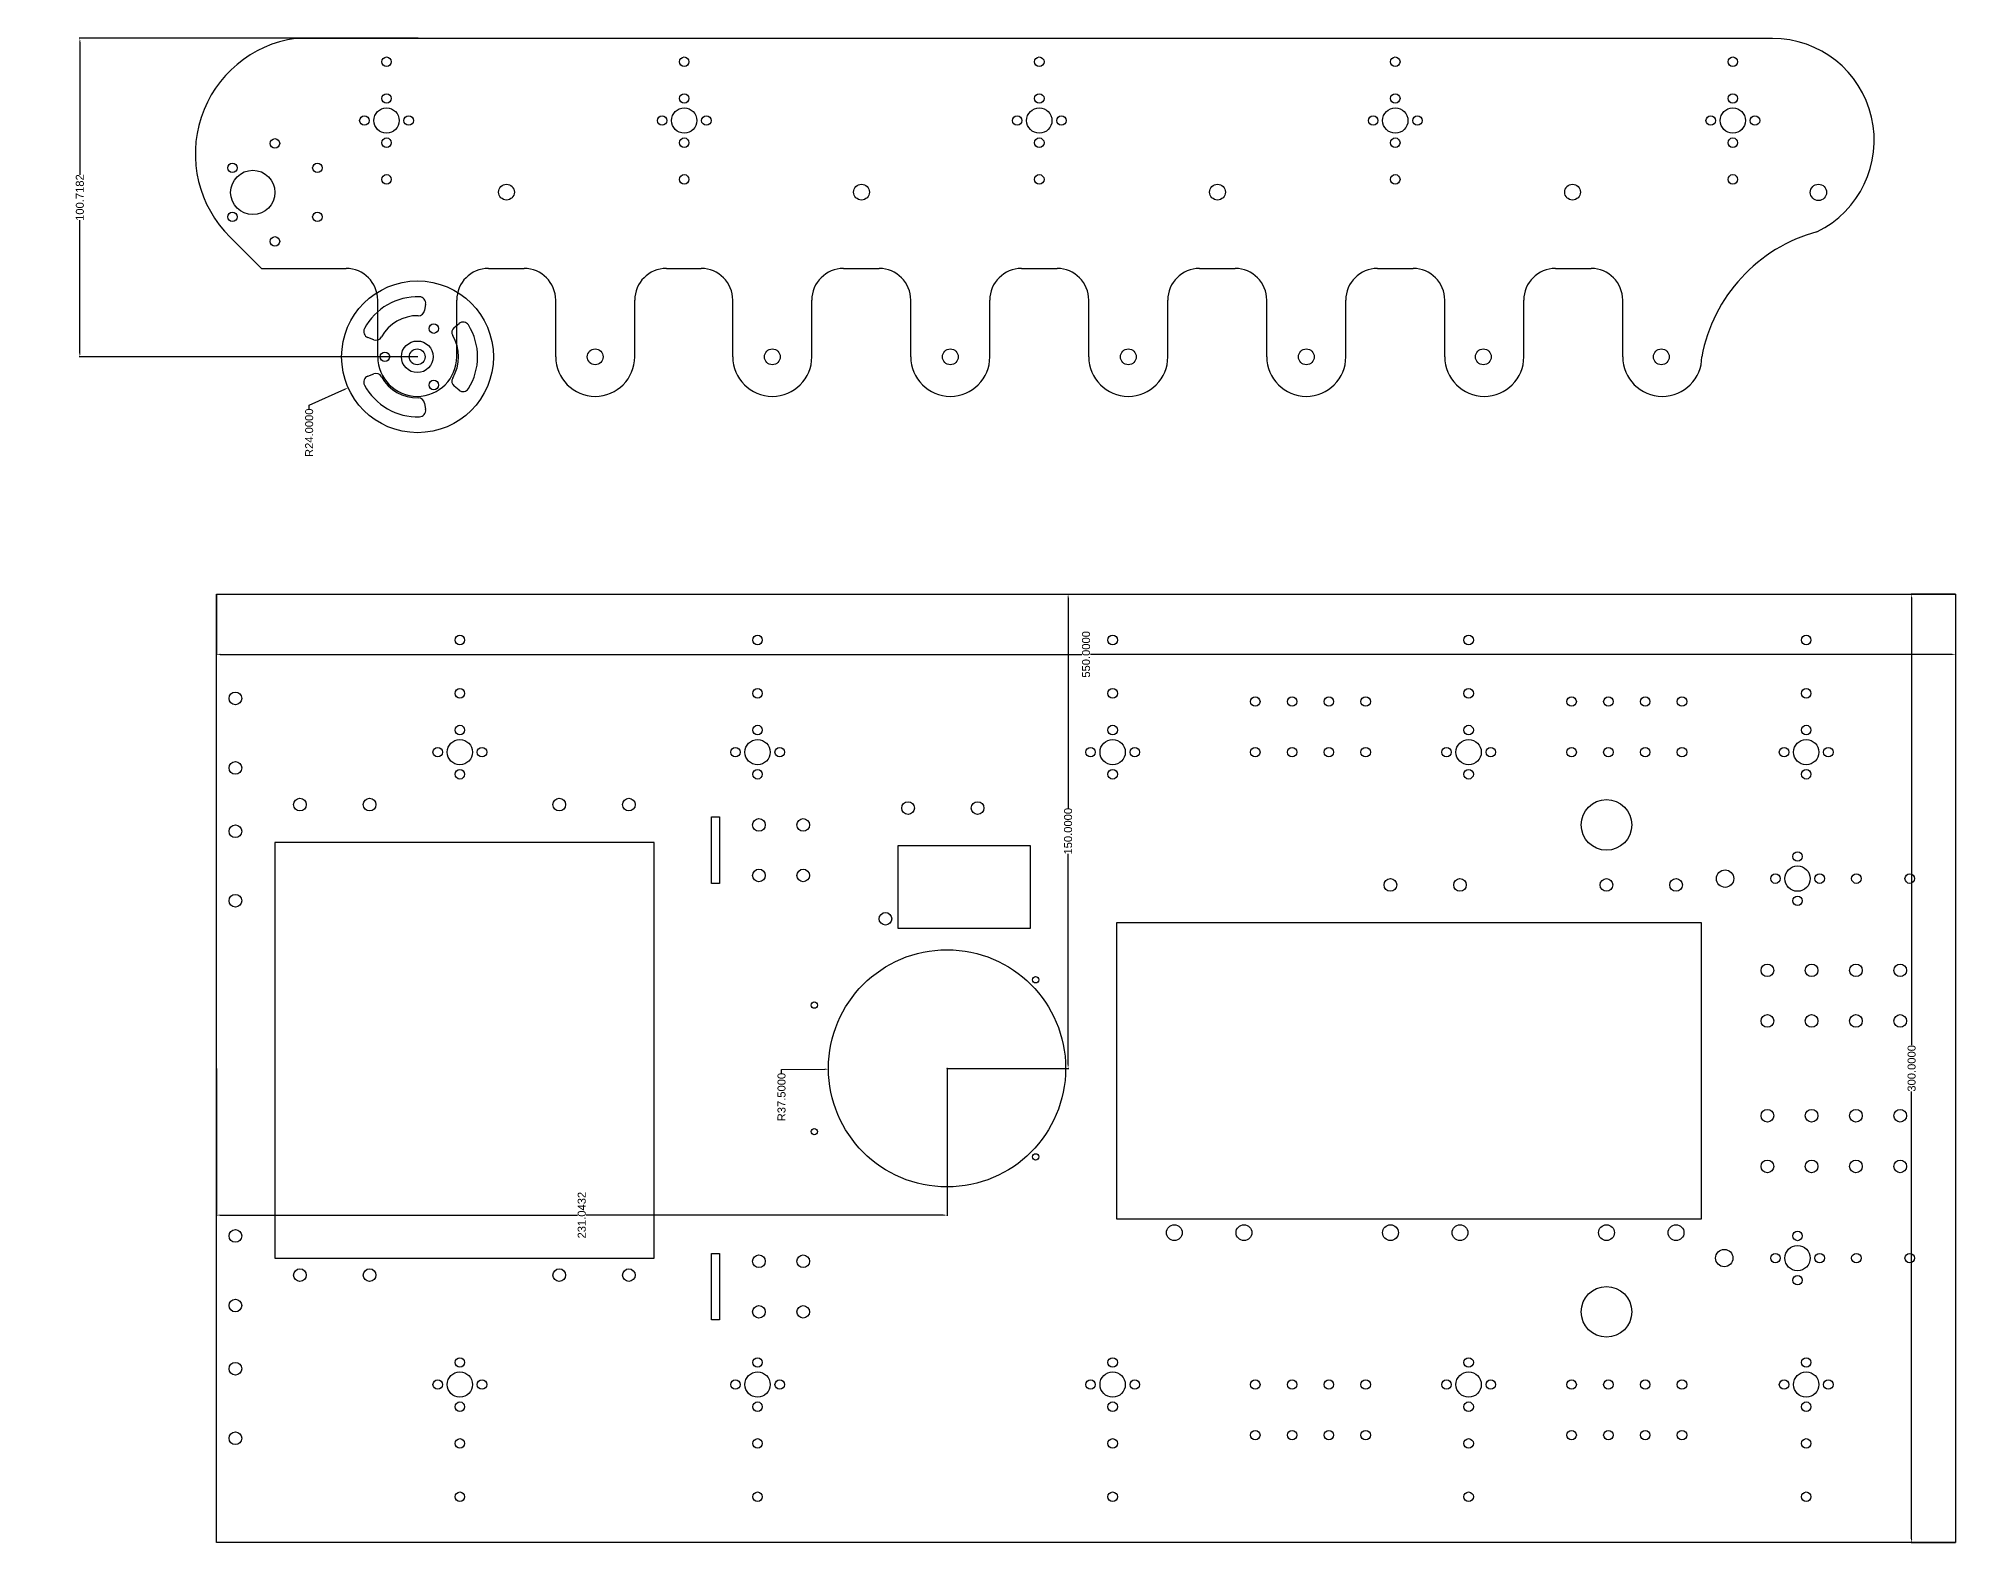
# Model space of a CAD drawing. Header units: millimetres. Extents: x -3146 to 345, y 429 to 1544.
# Drawn here: x -1791 to -1185, y 835 to 1311 of the extents above; entities that cross this region are included whole.
import ezdxf

# ---------------------------------------------------------------- set-up
doc = ezdxf.new("R2010")
doc.units = ezdxf.units.MM
doc.header["$MEASUREMENT"] = 0
doc.styles.get("Standard").update_dxf_attribs({"font": 'arial.ttf'})
doc.dimstyles.get("Standard").update_dxf_attribs({"dimtxt": 2.53, "dimasz": 1.18, "dimexe": 0.18, "dimexo": 0.0625, "dimgap": 0.09, "dimtad": 0, "dimtih": 1, "dimtoh": 1, "dimdec": 4, "dimzin": 0, "dimdsep": 46, "dimtxsty": 'Standard', "dimcen": 0.09, "dimclrd": 2, "dimclre": 2, "dimclrt": 2, "dimadec": 0, "dimazin": 0, "dimtfac": 1, "dimtdec": 4, "dimtofl": 0, "dimtmove": 0, "dimatfit": 3, "dimfxl": 1, "dimtolj": 1, "dimtzin": 0, "dimarcsym": 0})

# ---------------------------------------------------------------- blocks, each defined once
blk = doc.blocks.new('*D51')
at = {"color": 2, "lineweight": -2, "transparency": 16777216}
for p, q in [((-1734.56, 1134.9), (-1734.56, 1115.71)), ((-1184.56, 1134.9), (-1184.56, 1115.71)), ((-1733.38, 1115.89), (-1460.94, 1115.89)), ((-1185.74, 1115.89), (-1458.18, 1115.89)), ((-1734.56, 984.9), (-1734.56, 938.36)), ((-1503.52, 984.9), (-1503.52, 938.36)), ((-1733.38, 938.54), (-1620.42, 938.54)), ((-1504.7, 938.54), (-1617.66, 938.54))]:
    blk.add_line(p, q, dxfattribs=at)
at = {"color": 2, "transparency": 16777216}
for points in [[(-1733.38, 1115.7), (-1733.38, 1116.09), (-1734.56, 1115.89)], [(-1185.74, 1115.7), (-1185.74, 1116.09), (-1184.56, 1115.89)], [(-1733.38, 938.34), (-1733.38, 938.74), (-1734.56, 938.54)], [(-1504.7, 938.34), (-1504.7, 938.74), (-1503.52, 938.54)]]:
    blk.add_solid(points, dxfattribs=at)
at = {"layer": 'Defpoints', "color": 0, "transparency": 16777216}
for p in [(-1734.56, 1134.96), (-1184.56, 1134.96), (-1184.56, 1115.89), (-1734.56, 984.96), (-1503.52, 984.96), (-1734.56, 938.54)]:
    blk.add_point(p, dxfattribs=at)
at = {"color": 2, "transparency": 16777216, "char_height": 2.53, "attachment_point": 5, "rotation": 90}
for s, insert in [('\\A1;550.0000', (-1459.56, 1115.89)), ('\\A1;231.0432', (-1619.04, 938.54))]:
    blk.add_mtext(s, dxfattribs=dict(at, insert=insert))
blk = doc.blocks.new('*D52')
at = {"color": 2, "lineweight": -2, "transparency": 16777216}
for p, q in [((-1503.46, 1134.96), (-1465.06, 1134.96)), ((-1184.63, 1134.96), (-1198.66, 1134.96)), ((-1465.24, 1133.78), (-1465.24, 1067.15)), ((-1198.48, 1133.78), (-1198.48, 992.27)), ((-1465.24, 986.14), (-1465.24, 1052.78)), ((-1503.46, 984.96), (-1465.06, 984.96)), ((-1198.48, 836.14), (-1198.48, 977.66)), ((-1184.63, 834.96), (-1198.66, 834.96))]:
    blk.add_line(p, q, dxfattribs=at)
at = {"color": 2, "transparency": 16777216}
for points in [[(-1465.44, 1133.78), (-1465.04, 1133.78), (-1465.24, 1134.96)], [(-1198.68, 1133.78), (-1198.29, 1133.78), (-1198.48, 1134.96)], [(-1465.44, 986.14), (-1465.04, 986.14), (-1465.24, 984.96)], [(-1198.68, 836.14), (-1198.29, 836.14), (-1198.48, 834.96)]]:
    blk.add_solid(points, dxfattribs=at)
at = {"layer": 'Defpoints', "color": 0, "transparency": 16777216}
for p in [(-1503.52, 1134.96), (-1465.24, 1134.96), (-1184.56, 1134.96), (-1503.52, 984.96), (-1198.48, 834.96), (-1184.56, 834.96)]:
    blk.add_point(p, dxfattribs=at)
at = {"color": 2, "transparency": 16777216, "char_height": 2.53, "attachment_point": 5, "rotation": 90}
for s, insert in [('\\A1;150.0000', (-1465.24, 1059.96)), ('\\A1;300.0000', (-1198.48, 984.96))]:
    blk.add_mtext(s, dxfattribs=dict(at, insert=insert))
blk = doc.blocks.new('*D53')
at = {"color": 2, "lineweight": -2, "transparency": 16777216}
for p, q in [((-1670.8, 1310.72), (-1777.94, 1310.72)), ((-1777.76, 1309.54), (-1777.76, 1267.53)), ((-1777.76, 1211.18), (-1777.76, 1253.18)), ((-1671.14, 1210), (-1777.94, 1210)), ((-1555.86, 984.59), (-1542.2, 984.69)), ((-1555.86, 983.41), (-1555.86, 984.59)), ((-1503.43, 984.96), (-1503.61, 984.96)), ((-1503.52, 984.87), (-1503.52, 985.05))]:
    blk.add_line(p, q, dxfattribs=at)
at = {"color": 2, "transparency": 16777216}
for points in [[(-1777.96, 1309.54), (-1777.57, 1309.54), (-1777.76, 1310.72)], [(-1777.96, 1211.18), (-1777.57, 1211.18), (-1777.76, 1210)], [(-1542.2, 984.89), (-1542.2, 984.49), (-1541.02, 984.7)]]:
    blk.add_solid(points, dxfattribs=at)
at = {"layer": 'Defpoints', "color": 0, "transparency": 16777216}
for p in [(-1777.76, 1310.72), (-1670.74, 1310.72), (-1671.07, 1210), (-1541.02, 984.7), (-1503.52, 984.96)]:
    blk.add_point(p, dxfattribs=at)
at = {"color": 2, "transparency": 16777216, "char_height": 2.53, "attachment_point": 5, "rotation": 90}
for s, insert in [('\\A1;100.7182', (-1777.76, 1260.36)), ('\\A1;R37.5000', (-1555.86, 975.88))]:
    blk.add_mtext(s, dxfattribs=dict(at, insert=insert))
blk = doc.blocks.new('*D54')
at = {"color": 2, "lineweight": -2, "transparency": 16777216}
for p, q in [((-1670.89, 1210), (-1671.07, 1210)), ((-1670.98, 1209.91), (-1670.98, 1210.09)), ((-1705.24, 1194.7), (-1693.97, 1199.73)), ((-1705.24, 1193.52), (-1705.24, 1194.7))]:
    blk.add_line(p, q, dxfattribs=at)
at = {"color": 2, "transparency": 16777216}
blk.add_solid([(-1694.05, 1199.91), (-1693.89, 1199.55), (-1692.9, 1200.21)], dxfattribs=at)
at = {"layer": 'Defpoints', "color": 0, "transparency": 16777216}
for p in [(-1670.98, 1210), (-1692.9, 1200.21)]:
    blk.add_point(p, dxfattribs=at)
at = {"color": 2, "transparency": 16777216, "insert": (-1705.24, 1185.98), "char_height": 2.53, "attachment_point": 5, "rotation": 90}
blk.add_mtext('\\A1;R24.0000', dxfattribs=at)
blk = doc.blocks.new('*D55')
at = {"color": 2, "lineweight": -2, "transparency": 16777216}
for p, q in [((-2846.36, 1294.11), (-2846.36, 1274.92)), ((-2296.36, 1294.11), (-2296.36, 1274.92)), ((-2845.18, 1275.1), (-2572.74, 1275.1)), ((-2297.54, 1275.1), (-2569.98, 1275.1)), ((-1734.56, 984.9), (-1734.56, 938.36)), ((-1503.52, 984.9), (-1503.52, 938.36)), ((-1733.38, 938.54), (-1620.42, 938.54)), ((-1504.7, 938.54), (-1617.66, 938.54))]:
    blk.add_line(p, q, dxfattribs=at)
at = {"color": 2, "transparency": 16777216}
for points in [[(-2845.18, 1274.91), (-2845.18, 1275.3), (-2846.36, 1275.1)], [(-2297.54, 1274.91), (-2297.54, 1275.3), (-2296.36, 1275.1)], [(-1733.38, 938.34), (-1733.38, 938.74), (-1734.56, 938.54)], [(-1504.7, 938.34), (-1504.7, 938.74), (-1503.52, 938.54)]]:
    blk.add_solid(points, dxfattribs=at)
at = {"layer": 'Defpoints', "color": 0, "transparency": 16777216}
for p in [(-2846.36, 1294.17), (-2296.36, 1294.17), (-2296.36, 1275.1), (-1734.56, 984.96), (-1503.52, 984.96), (-1734.56, 938.54)]:
    blk.add_point(p, dxfattribs=at)
at = {"color": 2, "transparency": 16777216, "char_height": 2.53, "attachment_point": 5, "rotation": 90}
for s, insert in [('\\A1;550.0000', (-2571.36, 1275.1)), ('\\A1;231.0432', (-1619.04, 938.54))]:
    blk.add_mtext(s, dxfattribs=dict(at, insert=insert))
blk = doc.blocks.new('*D56')
at = {"color": 2, "lineweight": -2, "transparency": 16777216}
for p, q in [((-2296.42, 1294.17), (-2310.46, 1294.17)), ((-2310.28, 1292.99), (-2310.28, 1151.48)), ((-2310.28, 995.35), (-2310.28, 1136.87)), ((-1503.46, 1134.96), (-1465.06, 1134.96)), ((-1465.24, 1133.78), (-1465.24, 1067.15)), ((-1465.24, 986.14), (-1465.24, 1052.78)), ((-2296.42, 994.17), (-2310.46, 994.17)), ((-1503.46, 984.96), (-1465.06, 984.96))]:
    blk.add_line(p, q, dxfattribs=at)
at = {"color": 2, "transparency": 16777216}
for points in [[(-2310.47, 1292.99), (-2310.08, 1292.99), (-2310.28, 1294.17)], [(-1465.44, 1133.78), (-1465.04, 1133.78), (-1465.24, 1134.96)], [(-2310.47, 995.35), (-2310.08, 995.35), (-2310.28, 994.17)], [(-1465.44, 986.14), (-1465.04, 986.14), (-1465.24, 984.96)]]:
    blk.add_solid(points, dxfattribs=at)
at = {"layer": 'Defpoints', "color": 0, "transparency": 16777216}
for p in [(-2296.36, 1294.17), (-1503.52, 1134.96), (-1465.24, 1134.96), (-2310.28, 994.17), (-2296.36, 994.17), (-1503.52, 984.96)]:
    blk.add_point(p, dxfattribs=at)
at = {"color": 2, "transparency": 16777216, "char_height": 2.53, "attachment_point": 5, "rotation": 90}
for s, insert in [('\\A1;300.0000', (-2310.28, 1144.17)), ('\\A1;150.0000', (-1465.24, 1059.96))]:
    blk.add_mtext(s, dxfattribs=dict(at, insert=insert))
blk = doc.blocks.new('*D57')
at = {"color": 2, "lineweight": -2, "transparency": 16777216}
for p, q in [((-2846.36, 1144.11), (-2846.36, 1097.57)), ((-2615.31, 1144.11), (-2615.31, 1097.57)), ((-2845.18, 1097.75), (-2732.22, 1097.75)), ((-2616.49, 1097.75), (-2729.45, 1097.75)), ((-1555.86, 984.59), (-1542.2, 984.69)), ((-1555.86, 983.41), (-1555.86, 984.59)), ((-1503.43, 984.96), (-1503.61, 984.96)), ((-1503.52, 984.87), (-1503.52, 985.05))]:
    blk.add_line(p, q, dxfattribs=at)
at = {"color": 2, "transparency": 16777216}
for points in [[(-2845.18, 1097.55), (-2845.18, 1097.95), (-2846.36, 1097.75)], [(-2616.49, 1097.55), (-2616.49, 1097.95), (-2615.31, 1097.75)], [(-1542.2, 984.89), (-1542.2, 984.49), (-1541.02, 984.7)]]:
    blk.add_solid(points, dxfattribs=at)
at = {"layer": 'Defpoints', "color": 0, "transparency": 16777216}
for p in [(-2846.36, 1144.17), (-2615.31, 1144.17), (-2846.36, 1097.75), (-1541.02, 984.7), (-1503.52, 984.96)]:
    blk.add_point(p, dxfattribs=at)
at = {"color": 2, "transparency": 16777216, "char_height": 2.53, "attachment_point": 5, "rotation": 90}
for s, insert in [('\\A1;231.0432', (-2730.84, 1097.75)), ('\\A1;R37.5000', (-1555.86, 975.88))]:
    blk.add_mtext(s, dxfattribs=dict(at, insert=insert))

msp = doc.modelspace()

# ---------------------------------------------------------------- linework, layer by layer
for p, q in [((-1242.52452, 1310.71523), (-1709.52379, 1310.71523)), ((-1730.21603, 1247.8549), (-1720.30319, 1237.94206)), ((-1720.30319, 1237.94206), (-1693.5739, 1237.94206)), ((-1648.5739, 1237.94206), (-1637.28473, 1237.94206)), ((-1592.28473, 1237.94206), (-1581.28473, 1237.94206)), ((-1536.28473, 1237.94206), (-1524.99557, 1237.94206)), ((-1479.99557, 1237.94206), (-1468.70641, 1237.94206)), ((-1423.70641, 1237.94205), (-1412.41725, 1237.94205)), ((-1367.41725, 1237.94205), (-1356.12809, 1237.94205)), ((-1311.12809, 1237.94205), (-1299.83893, 1237.94205)), ((-1683.5739, 1209.99704), (-1683.5739, 1227.94206)), ((-1668.41638, 1226.6826), (-1668.72297, 1224.69017)), ((-1658.5739, 1209.99704), (-1658.5739, 1227.94206)), ((-1627.28473, 1209.99704), (-1627.28473, 1227.94206)), ((-1602.28473, 1209.99704), (-1602.28473, 1227.94206)), ((-1571.28473, 1209.99704), (-1571.28473, 1227.94206)), ((-1546.28473, 1209.99704), (-1546.28473, 1227.94206)), ((-1514.99557, 1209.99704), (-1514.99557, 1227.94206)), ((-1489.99557, 1209.99704), (-1489.99557, 1227.94206)), ((-1458.70641, 1209.99704), (-1458.70641, 1227.94206)), ((-1433.70641, 1209.99704), (-1433.70641, 1227.94205)), ((-1402.41725, 1209.99704), (-1402.41725, 1227.94205)), ((-1377.41725, 1209.99703), (-1377.41725, 1227.94205)), ((-1346.12809, 1209.99703), (-1346.12809, 1227.94205)), ((-1321.12809, 1209.99703), (-1321.12809, 1227.94205)), ((-1289.83893, 1209.99703), (-1289.83893, 1227.94205)), ((-1659.38973, 1219.30162), (-1657.81753, 1220.56335)), ((-1684.83899, 1215.38559), (-1686.71777, 1216.11629)), ((-1686.71777, 1203.87779), (-1684.83899, 1204.60849)), ((-1657.81753, 1199.43073), (-1659.38973, 1200.69245)), ((-1668.72297, 1195.3039), (-1668.41638, 1193.31148))]:
    msp.add_line(p, q)
for points in [[(-1734.56304, 1134.96333), (-1184.56304, 1134.96333), (-1184.56304, 834.96333), (-1734.56304, 834.96333)], [(-1578.01985, 1043.46333), (-1578.01985, 1064.46333), (-1575.51985, 1064.46333), (-1575.51985, 1043.46333)], [(-1716.15183, 1056.36424), (-1716.15183, 924.96333), (-1596.15183, 924.96333), (-1596.15183, 1056.36424)], [(-1519.09496, 1055.30156), (-1519.09496, 1029.30156), (-1477.09496, 1029.30156), (-1477.09496, 1055.30156)], [(-1449.98413, 1030.96066), (-1449.98413, 937.36411), (-1264.98413, 937.36411), (-1264.98413, 1030.96066)], [(-1578.01985, 905.46333), (-1578.01985, 926.46333), (-1575.51985, 926.46333), (-1575.51985, 905.46333)]]:
    msp.add_lwpolyline(points, close=True)
for centre, radius in [((-1680.78501, 1303.31523), 1.5), ((-1586.63973, 1303.31523), 1.5), ((-1474.35057, 1303.31523), 1.5), ((-1361.77224, 1303.31523), 1.5), ((-1255.02454, 1303.31523), 1.5), ((-1680.78501, 1291.71523), 1.5), ((-1586.63973, 1291.71523), 1.5), ((-1474.35057, 1291.71523), 1.5), ((-1361.77224, 1291.71523), 1.5), ((-1255.02454, 1291.71523), 1.5), ((-1687.78501, 1284.71523), 1.5), ((-1680.78501, 1284.71523), 4), ((-1673.78501, 1284.71523), 1.5), ((-1593.63973, 1284.71523), 1.5), ((-1586.63973, 1284.71523), 4), ((-1579.63973, 1284.71523), 1.5), ((-1481.35057, 1284.71523), 1.5), ((-1474.35057, 1284.71523), 4), ((-1467.35057, 1284.71523), 1.5), ((-1368.77224, 1284.71523), 1.5), ((-1361.77224, 1284.71523), 4), ((-1354.77224, 1284.71523), 1.5), ((-1262.02454, 1284.71523), 1.5), ((-1255.02454, 1284.71523), 4), ((-1248.02454, 1284.71523), 1.5), ((-1716.0739, 1277.49704), 1.5), ((-1680.78501, 1277.71523), 1.5), ((-1586.63973, 1277.71523), 1.5), ((-1474.35057, 1277.71523), 1.5), ((-1361.77224, 1277.71523), 1.5), ((-1255.02454, 1277.71523), 1.5), ((-1729.49729, 1269.74704), 1.5), ((-1723.0739, 1261.99704), 7), ((-1702.6505, 1269.74704), 1.5), ((-1680.78501, 1266.11523), 1.5), ((-1586.63973, 1266.11523), 1.5), ((-1474.35057, 1266.11523), 1.5), ((-1361.77224, 1266.11523), 1.5), ((-1255.02454, 1266.11523), 1.5), ((-1642.8646, 1262.08704), 2.5), ((-1530.57543, 1262.08704), 2.5), ((-1417.99711, 1262.08704), 2.5), ((-1305.70795, 1262.08704), 2.5), ((-1227.95586, 1261.99704), 2.58), ((-1729.49729, 1254.24704), 1.5), ((-1702.6505, 1254.24704), 1.5), ((-1716.0739, 1246.49704), 1.5), ((-1670.9839, 1209.99704), 24), ((-1665.8339, 1218.9171), 1.5), ((-1671.0739, 1209.99704), 5), ((-1681.2839, 1209.99704), 1.5), ((-1671.0739, 1209.99704), 2.5), ((-1614.78473, 1209.99704), 2.5), ((-1558.78473, 1209.99704), 2.5), ((-1502.49557, 1209.99704), 2.5), ((-1446.20641, 1209.99704), 2.5), ((-1389.91725, 1209.99704), 2.5), ((-1333.91725, 1209.99704), 2.5), ((-1277.62805, 1209.99704), 2.5), ((-1665.8339, 1201.07698), 1.5), ((-1657.58883, 1120.43333), 1.5), ((-1563.44355, 1120.43333), 1.5), ((-1451.1544, 1120.43333), 1.5), ((-1338.57607, 1120.43333), 1.5), ((-1231.82837, 1120.43333), 1.5), ((-1728.56304, 1101.96333), 2), ((-1657.58883, 1103.56333), 1.5), ((-1563.44355, 1103.56333), 1.5), ((-1451.1544, 1103.56333), 1.5), ((-1338.57607, 1103.56333), 1.5), ((-1231.82837, 1103.56333), 1.5), ((-1406.04615, 1100.96333), 1.5), ((-1394.41067, 1100.96333), 1.5), ((-1382.77519, 1100.96333), 1.5), ((-1371.13971, 1100.96333), 1.5), ((-1306.01242, 1100.96333), 1.5), ((-1294.37695, 1100.96333), 1.5), ((-1282.74147, 1100.96333), 1.5), ((-1271.10599, 1100.96333), 1.5), ((-1657.58883, 1091.96333), 1.5), ((-1563.44355, 1091.96333), 1.5), ((-1451.1544, 1091.96333), 1.5), ((-1338.57607, 1091.96333), 1.5), ((-1231.82837, 1091.96333), 1.5), ((-1664.58883, 1084.96333), 1.5), ((-1657.58883, 1084.96333), 4), ((-1650.58883, 1084.96333), 1.5), ((-1570.44355, 1084.96333), 1.5), ((-1563.44355, 1084.96333), 4), ((-1556.44355, 1084.96333), 1.5), ((-1458.1544, 1084.96333), 1.5), ((-1451.1544, 1084.96333), 4), ((-1444.1544, 1084.96333), 1.5), ((-1406.04615, 1084.96333), 1.5), ((-1394.41067, 1084.96333), 1.5), ((-1382.77519, 1084.96333), 1.5), ((-1371.13971, 1084.96333), 1.5), ((-1345.57607, 1084.96333), 1.5), ((-1338.57607, 1084.96333), 4), ((-1331.57607, 1084.96333), 1.5), ((-1306.01242, 1084.96333), 1.5), ((-1294.37695, 1084.96333), 1.5), ((-1282.74147, 1084.96333), 1.5), ((-1271.10599, 1084.96333), 1.5), ((-1238.82837, 1084.96333), 1.5), ((-1231.82837, 1084.96333), 4), ((-1224.82837, 1084.96333), 1.5), ((-1728.56304, 1079.96333), 2), ((-1657.58883, 1077.96333), 1.5), ((-1563.44355, 1077.96333), 1.5), ((-1451.1544, 1077.96333), 1.5), ((-1338.57607, 1077.96333), 1.5), ((-1231.82837, 1077.96333), 1.5), ((-1708.15183, 1068.36424), 2), ((-1686.15183, 1068.36424), 2), ((-1626.15183, 1068.36424), 2), ((-1604.15183, 1068.36424), 2), ((-1515.8603, 1067.30156), 2), ((-1493.8603, 1067.30156), 2), ((-1294.98413, 1061.96333), 8), ((-1728.56304, 1059.96333), 2), ((-1563.01985, 1061.96333), 2), ((-1549.01985, 1061.96333), 2), ((-1234.56304, 1044.96333), 4), ((-1234.56304, 1051.96333), 1.5), ((-1563.01985, 1045.96333), 2), ((-1549.01985, 1045.96333), 2), ((-1363.30944, 1042.96066), 2), ((-1341.30944, 1042.96066), 2), ((-1294.98413, 1042.96066), 2), ((-1272.98413, 1042.96066), 2), ((-1257.47177, 1044.96333), 2.75), ((-1241.56304, 1044.96333), 1.5), ((-1227.56304, 1044.96333), 1.5), ((-1215.96304, 1044.96333), 1.5), ((-1199.09304, 1044.96333), 1.5), ((-1728.56304, 1037.96333), 2), ((-1234.56304, 1037.96333), 1.5), ((-1522.99594, 1032.25489), 2), ((-1503.51985, 984.96333), 37.5), ((-1475.51985, 1012.96333), 1), ((-1244.10307, 1015.96333), 2), ((-1230.10307, 1015.96333), 2), ((-1216.10307, 1015.96333), 2), ((-1202.10307, 1015.96333), 2), ((-1545.51985, 1004.96333), 1), ((-1244.10307, 999.96333), 2), ((-1230.10307, 999.96333), 2), ((-1216.10307, 999.96333), 2), ((-1202.10307, 999.96333), 2), ((-1244.10307, 969.96333), 2), ((-1230.10307, 969.96333), 2), ((-1216.10307, 969.96333), 2), ((-1202.10307, 969.96333), 2), ((-1545.51985, 964.96333), 1), ((-1475.51985, 956.96333), 1), ((-1244.10307, 953.96333), 2), ((-1230.10307, 953.96333), 2), ((-1216.10307, 953.96333), 2), ((-1202.10307, 953.96333), 2), ((-1728.56304, 931.96333), 2), ((-1431.63475, 933.01321), 2.5), ((-1409.63475, 933.01321), 2.5), ((-1363.30944, 933.01321), 2.5), ((-1341.30944, 933.01321), 2.5), ((-1294.98413, 933.01321), 2.5), ((-1272.98413, 933.01321), 2.5), ((-1257.73413, 924.96333), 2.75), ((-1234.56304, 924.96333), 4), ((-1234.56304, 931.96333), 1.5), ((-1563.01985, 923.96333), 2), ((-1549.01985, 923.96333), 2), ((-1241.56304, 924.96333), 1.5), ((-1227.56304, 924.96333), 1.5), ((-1215.96304, 924.96333), 1.5), ((-1199.09304, 924.96333), 1.5), ((-1708.15183, 919.56242), 2), ((-1686.15183, 919.56242), 2), ((-1626.15183, 919.56242), 2), ((-1604.15183, 919.56242), 2), ((-1294.98413, 907.96333), 8), ((-1234.56304, 917.96333), 1.5), ((-1728.56304, 909.96333), 2), ((-1563.01985, 907.96333), 2), ((-1549.01985, 907.96333), 2), ((-1728.56304, 889.96333), 2), ((-1657.58883, 891.96333), 1.5), ((-1563.44355, 891.96333), 1.5), ((-1451.1544, 891.96333), 1.5), ((-1338.57607, 891.96333), 1.5), ((-1231.82837, 891.96333), 1.5), ((-1664.58883, 884.96333), 1.5), ((-1657.58883, 884.96333), 4), ((-1650.58883, 884.96333), 1.5), ((-1570.44355, 884.96333), 1.5), ((-1563.44355, 884.96333), 4), ((-1556.44355, 884.96333), 1.5), ((-1458.1544, 884.96333), 1.5), ((-1451.1544, 884.96333), 4), ((-1444.1544, 884.96333), 1.5), ((-1406.04615, 884.96333), 1.5), ((-1394.41067, 884.96333), 1.5), ((-1382.77519, 884.96333), 1.5), ((-1371.13971, 884.96333), 1.5), ((-1345.57607, 884.96333), 1.5), ((-1338.57607, 884.96333), 4), ((-1331.57607, 884.96333), 1.5), ((-1306.01242, 884.96333), 1.5), ((-1294.37695, 884.96333), 1.5), ((-1282.74147, 884.96333), 1.5), ((-1271.10599, 884.96333), 1.5), ((-1238.82837, 884.96333), 1.5), ((-1231.82837, 884.96333), 4), ((-1224.82837, 884.96333), 1.5), ((-1657.58883, 877.96333), 1.5), ((-1563.44355, 877.96333), 1.5), ((-1451.1544, 877.96333), 1.5), ((-1338.57607, 877.96333), 1.5), ((-1231.82837, 877.96333), 1.5), ((-1728.56304, 867.96333), 2), ((-1657.58883, 866.36333), 1.5), ((-1563.44355, 866.36333), 1.5), ((-1451.1544, 866.36333), 1.5), ((-1406.04615, 868.96333), 1.5), ((-1394.41067, 868.96333), 1.5), ((-1382.77519, 868.96333), 1.5), ((-1371.13971, 868.96333), 1.5), ((-1338.57607, 866.36333), 1.5), ((-1306.01242, 868.96333), 1.5), ((-1294.37695, 868.96333), 1.5), ((-1282.74147, 868.96333), 1.5), ((-1271.10599, 868.96333), 1.5), ((-1231.82837, 866.36333), 1.5), ((-1657.58883, 849.49333), 1.5), ((-1563.44355, 849.49333), 1.5), ((-1451.1544, 849.49333), 1.5), ((-1338.57607, 849.49333), 1.5), ((-1231.82837, 849.49333), 1.5)]:
    msp.add_circle(centre, radius)
for centre, radius, start, end in [((-1704.36341, 1274.18067), 36.89721, 98.03964359, 225.51952821), ((-1242.52452, 1278.50108), 32.21415, 295.97988457, 90), ((-1215.16349, 1200.78885), 50.52168, 105.20376322, 169.49845949), ((-1693.5739, 1227.94206), 10, 0, 90), ((-1648.5739, 1227.94206), 10, 90, 180), ((-1637.28473, 1227.94206), 10, 0, 90), ((-1592.28473, 1227.94206), 10, 90, 180), ((-1581.28473, 1227.94206), 10, 0, 90), ((-1536.28473, 1227.94206), 10, 90, 180), ((-1524.99557, 1227.94206), 10, 0, 90), ((-1479.99557, 1227.94206), 10, 90, 180), ((-1468.70641, 1227.94206), 10, 0, 90), ((-1423.70641, 1227.94205), 10, 90, 180), ((-1412.41725, 1227.94205), 10, 0, 90), ((-1367.41725, 1227.94205), 10, 90, 180), ((-1356.12809, 1227.94205), 10, 0, 90), ((-1311.12809, 1227.94205), 10, 90, 180), ((-1299.83893, 1227.94205), 10, 0, 90), ((-1670.9839, 1209.99704), 19, 88.00848235, 151.99151765), ((-1670.39312, 1226.98677), 2, 351.25215532, 88.00848235), ((-1685.99282, 1217.98028), 2, 151.99151765, 248.74784468), ((-1670.9839, 1209.99704), 13, 88.91441098, 151.08558902), ((-1670.69971, 1224.99434), 2, 268.91441098, 351.25215532), ((-1658.13794, 1217.74181), 2, 128.74784468, 211.08558902), ((-1656.56574, 1219.00353), 2, 31.99151765, 128.74784468), ((-1670.9839, 1209.99704), 19, 328.00848235, 31.99151765), ((-1684.11404, 1217.24958), 2, 248.74784468, 331.08558902), ((-1670.9839, 1209.99704), 13, 328.91441098, 31.08558902), ((-1671.0739, 1209.99704), 12.5, 180, 0), ((-1614.78473, 1209.99704), 12.5, 180, 0), ((-1558.78473, 1209.99704), 12.5, 180, 0), ((-1502.49557, 1209.99704), 12.5, 180, 0), ((-1446.20641, 1209.99704), 12.5, 180, 0), ((-1389.91725, 1209.99704), 12.5, 180, 0), ((-1333.62809, 1209.99703), 12.5, 180, 0), ((-1277.33893, 1209.99703), 12.5, 180, 0), ((-1685.99282, 1202.0138), 2, 111.25215532, 208.00848235), ((-1670.9839, 1209.99704), 19, 208.00848235, 271.99151765), ((-1684.11404, 1202.7445), 2, 28.91441098, 111.25215532), ((-1670.9839, 1209.99704), 13, 208.91441098, 271.08558902), ((-1658.13794, 1202.25227), 2, 148.91441098, 231.25215532), ((-1670.69971, 1194.99973), 2, 8.74784468, 91.08558902), ((-1656.56574, 1200.99054), 2, 231.25215532, 328.00848235), ((-1670.39312, 1193.00731), 2, 271.99151765, 8.74784468)]:
    msp.add_arc(centre, radius, start, end)

# ---------------------------------------------------------------- dimensions: what is measured, and where the dimension line sits
for base, p1, p2, angle, picture, middle in [((-1777.76192, 1310.71523), (-1671.0739, 1209.99704), (-1670.7376, 1310.71523), 90, '*D53', (-1777.76192, 1260.35613)), ((-1734.56304, 938.54006), (-1503.51985, 984.96333), (-1734.56304, 984.96333), 180, '*D55', (-1619.04145, 938.54006)), ((-1465.24014, 1134.96333), (-1503.51985, 984.96333), (-1503.51985, 1134.96333), 90, '*D56', (-1465.24014, 1059.96333))]:
    dim = msp.add_linear_dim(base=base, p1=p1, p2=p2, angle=angle, dimstyle='Standard')
    dim.commit()
    dim.dimension.update_dxf_attribs({"geometry": picture, "text_midpoint": middle})
for center, mpoint, picture, middle in [((-1670.9839, 1209.99704), (-1692.89661, 1200.20761), '*D54', (-1705.23588, 1185.98437)), ((-1503.51985, 984.96333), (-1541.0189, 984.69693), '*D57', (-1555.862, 975.88077))]:
    dim = msp.add_radius_dim(center=center, mpoint=mpoint, dimstyle='Standard')
    dim.commit()
    dim.dimension.update_dxf_attribs({"geometry": picture, "text_midpoint": middle, "dimtype": 164})
for base, p1, p2, angle, picture, middle in [((-1184.56304, 1115.89251), (-1734.56304, 1134.96333), (-1184.56304, 1134.96333), 180, '*D51', (-1459.56304, 1115.89251)), ((-1198.48234, 834.96333), (-1184.56304, 1134.96333), (-1184.56304, 834.96333), 90, '*D52', (-1198.48234, 984.96333))]:
    dim = msp.add_linear_dim(base=base, p1=p1, p2=p2, angle=angle, dimstyle='Standard')
    dim.commit()
    dim.dimension.update_dxf_attribs({"geometry": picture, "text_midpoint": middle, "dimtype": 160})

doc.saveas('drawing.dxf')
